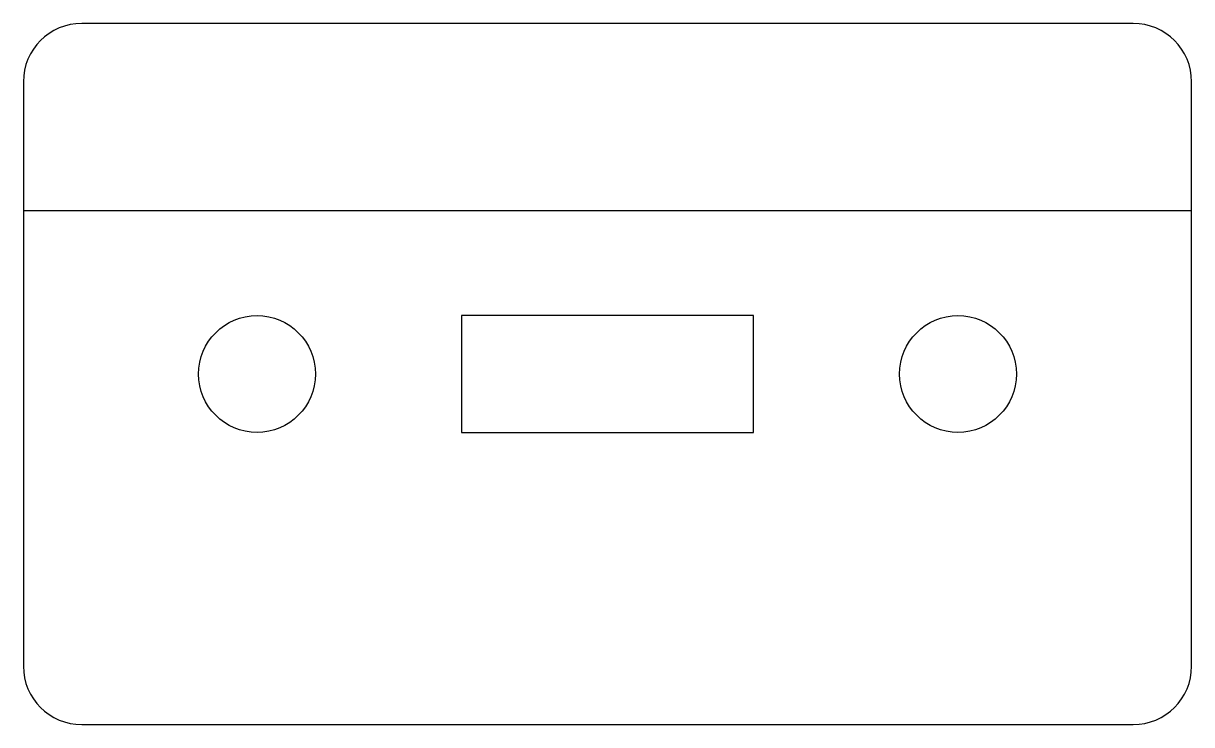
# Model space of a CAD drawing. Header units: inches. Extents: x 0 to 5, y 0 to 3.
import ezdxf

# ---------------------------------------------------------------- set-up
doc = ezdxf.new("R2010")
doc.units = ezdxf.units.IN

msp = doc.modelspace()

# ---------------------------------------------------------------- linework, layer by layer
for p, q in [((4.75, 3), (0.25, 3)), ((0, 2.75), (0, 0.2508)), ((5, 0.25), (5, 2.75)), ((0.25, 0), (4.75, 0)), ((0.25, 0), (4.75, 0))]:
    msp.add_line(p, q)
msp.add_lwpolyline([(1.875, 1.25), (3.125, 1.25), (3.125, 1.75), (1.875, 1.75)], close=True)
for centre in [(1, 1.5), (4, 1.5)]:
    msp.add_circle(centre, 0.25)
for centre, start, end in [((0.25, 2.75), 90, 180), ((4.75, 2.75), 0, 90), ((0.25, 0.25), 180, 270), ((4.75, 0.25), 270, 360)]:
    msp.add_arc(centre, 0.25, start, end)
at = {"layer": 'BEND'}
msp.add_line((0, 2.2), (5, 2.2), dxfattribs=at)

doc.saveas('drawing.dxf')
